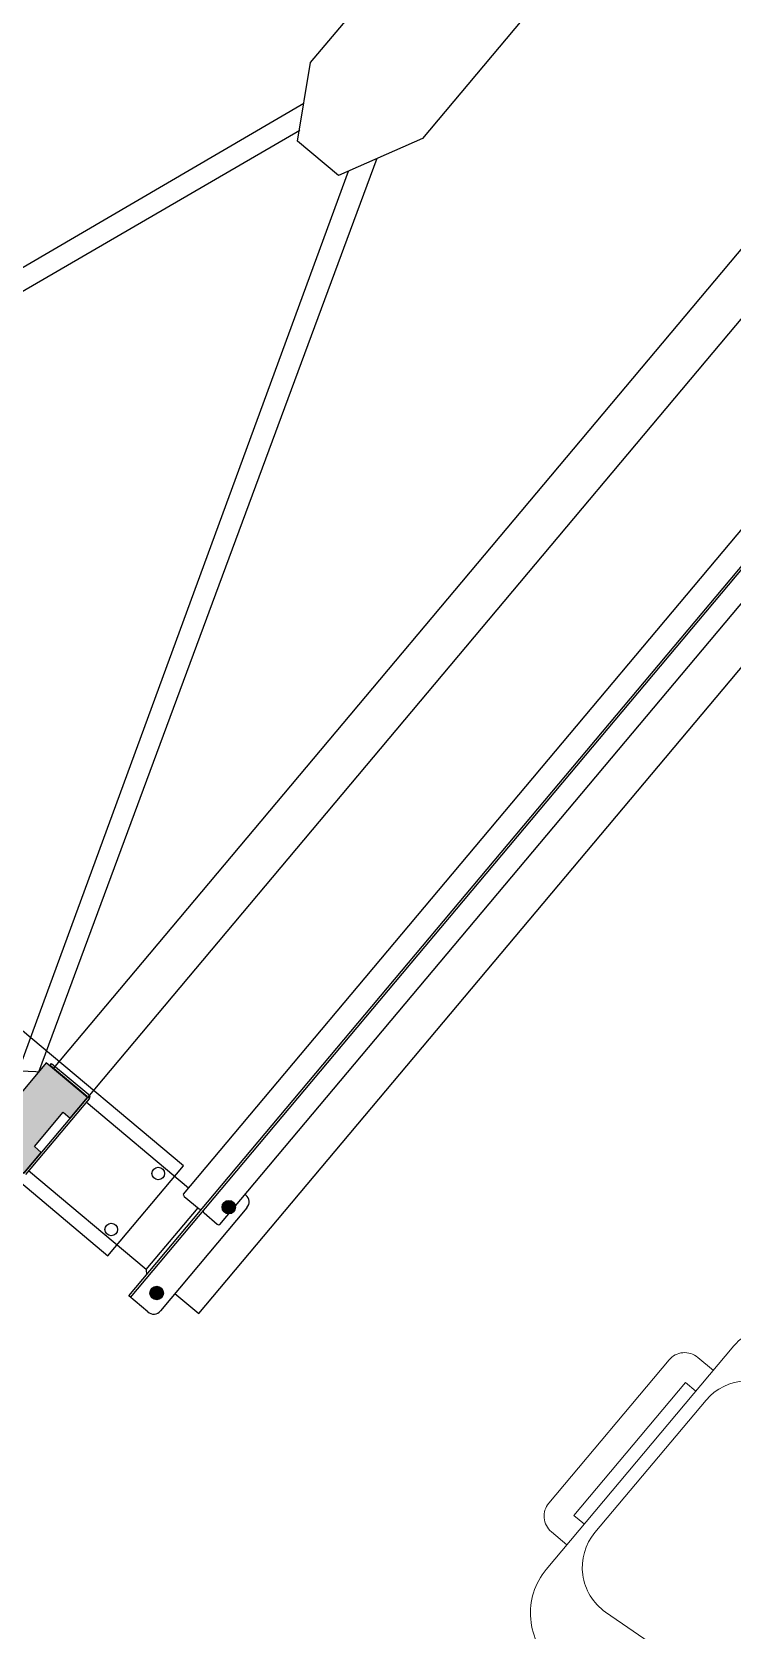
# Model space of a CAD drawing. Header units: metres. Extents: x 822482 to 822767, y 9662202 to 9662512.
# Drawn here: x 822660.524 to 822661.304, y 9662367.2 to 9662368.982 of the extents above; entities that cross this region are included whole.
import ezdxf
from ezdxf.lldxf.tags import DXFTag

# ---------------------------------------------------------------- set-up
doc = ezdxf.new("R2010")
doc.units = ezdxf.units.M
for name, color, linetype, lineweight in [('#ARQ_MOB', 250, 'Continuous', 0), ('ARQ_NE_MOBILIÁRIOS', 251, 'Continuous', 0), ('ARQ_NE_PORTAPALLETS', 251, 'Continuous', 0)]:
    doc.layers.add(name, color=color, linetype=linetype, lineweight=lineweight)
doc.layers.add('wbc_gond_planta', color=7, linetype='Continuous')
tags = doc.linetypes.add('DASHED0', pattern=[1, 0.5, -0.5]).pattern_tags.tags
tags[6:7] = [DXFTag(74, 4), DXFTag(75, 0), DXFTag(340, '0'), DXFTag(46, 0.0), DXFTag(50, 0.0), DXFTag(44, 0.0), DXFTag(45, 0.0)]
tags[4:5] = [DXFTag(74, 4), DXFTag(75, 0), DXFTag(340, '0'), DXFTag(46, 0.0), DXFTag(50, 0.0), DXFTag(44, 0.0), DXFTag(45, 0.0)]

# ---------------------------------------------------------------- blocks, each defined once
blk = doc.blocks.new('LIXEIRA')
at = {"layer": '#ARQ_MOB', "transparency": 33554687}
for points in [[(40889.5, -4927.71), (40889.5, -4920.62, 0.414214), (40879.5, -4910.62), (40834.5, -4910.62, 0.414214), (40824.5, -4920.62), (40824.5, -4963.62, 0.414214), (40834.5, -4973.62), (40879.5, -4973.62, 0.414214), (40889.5, -4963.62), (40889.5, -4956.53)], [(40824.5, -4958.89), (40821.5, -4958.89, -0.414214), (40818.5, -4955.89), (40818.5, -4928.35, -0.414214), (40821.5, -4925.35), (40824.5, -4925.35)]]:
    blk.add_lwpolyline(points, format="xyb", dxfattribs=at)
blk.add_lwpolyline([(40890, -4942.12), (40890, -4954.88, -0.387662), (40887.27, -4957.86), (40835.23, -4962.82, -0.441273), (40826.5, -4954.86), (40826.5, -4929.39, -0.441273), (40835.23, -4921.42), (40887.27, -4926.38, -0.387662), (40890, -4929.37)], format="xyb", close=True, dxfattribs=at)
blk.add_lwpolyline([(40824.5, -4954.89), (40822.5, -4954.89), (40822.5, -4929.35), (40824.5, -4929.35)], dxfattribs=at)
blk = doc.blocks.new('100100V11R230100')
at = {"layer": 'wbc_gond_planta'}
h = blk.add_hatch(color=8, dxfattribs=at)
edge = h.paths.add_edge_path()
edge.add_arc((240.25, 19.93), 0.75, 0, 360)
h = blk.add_hatch(color=8, dxfattribs=at)
edge = h.paths.add_edge_path()
edge.add_arc((252.75, 19.93), 0.75, 0, 360)
blk.add_hatch(color=8, dxfattribs=at).paths.add_polyline_path([(244, -1), (244, 0), (241, 0), (241, -6), (252, -6), (252, 0), (249, 0), (249, -1)])
at = {"layer": 'Defpoints', "color": 8, "linetype": 'DASHED0'}
for p, q in [((251.5, 25), (0.47, 25)), ((251.5, 21.52), (251.5, 25))]:
    blk.add_line(p, q, dxfattribs=at)
at = {"layer": 'wbc_gond_planta', "color": 8}
for p, q in [((239, 21.52), (254, 21.52)), ((9.6, 20.4), (242.39, 20.4)), ((238, 20.53), (238, 20.4)), ((242.51, 18.24), (242.51, 20.16)), ((255, 20.53), (255, 17.76)), ((255, 18), (-3, 18)), ((255, 17.76), (-3, 17.76)), ((251.5, 17.36), (242.51, 17.36)), ((242.52, 15.37), (242.52, 17.52)), ((251.5, 17.36), (251.9, 17.76)), ((251.5, 17.36), (251.5, 0.24)), ((242.4, 15.13), (9.61, 15.13)), ((241.5, 15.13), (241.5, 0.24)), ((253.05, 13.1), (239.96, 13.1)), ((239.96, 13.1), (239.96, -10.6)), ((253.05, -10.6), (253.05, 13.1)), ((11, 0), (241, 0)), ((241, 0.24), (252, 0.24)), ((241, 0), (252, 0)), ((240.66, -5.5), (240.66, -0.1)), ((240.9, -5.5), (240.9, -0.1)), ((11, -5), (241, -5)), ((240.9, -5.5), (240.66, -5.5))]:
    blk.add_line(p, q, dxfattribs=at)
at = {"layer": 'wbc_gond_planta', "color": 8, "linetype": 'DASHED0'}
for p, q in [((140.06, -42.56), (242.35, -6)), ((242.35, -6), (242.52, -6.23)), ((242.52, -6.23), (243.55, -7.58)), ((143.22, -44.1), (243.72, -7.8)), ((115.12, -40.11), (135.06, -40.11)), ((135.06, -40.11), (144.26, -44.61)), ((144.26, -44.61), (144.26, -50.61)), ((144.26, -50.61), (136.6, -55.11)), ((143.18, -51.15), (243.69, -87.45)), ((242.31, -89.26), (140.57, -52.78)), ((136.6, -55.11), (116.66, -55.11))]:
    blk.add_line(p, q, dxfattribs=at)
at = {"layer": 'wbc_gond_planta', "color": 8}
blk.add_lwpolyline([(244, -1), (244, 0), (241, 0), (241, -6), (252, -6), (252, 0), (249, 0), (249, -1)], close=True, dxfattribs=at)
for centre, radius in [((240.25, 19.93), 0.75), ((252.75, 19.93), 0.75), ((242.43, 11.5), 0.7), ((250.57, 11.5), 0.7)]:
    blk.add_circle(centre, radius, dxfattribs=at)
for centre, radius, start, end in [((239, 20.53), 1, 90, 180), ((254, 20.53), 1, 0, 90), ((241, -0.1), 0.34, 90, 180.0233), ((241, -0.1), 0.1, 90, 180)]:
    blk.add_arc(centre, radius, start, end, dxfattribs=at)
for centre, start_param, end_param in [((242.39, 20.16), 1.570796, 3.141593), ((242.39, 18.24), 0, 1.570796), ((242.4, 17.52), 1.570796, 3.141593), ((242.4, 15.37), 0, 1.570796)]:
    blk.add_ellipse(centre, major_axis=(0, -0.24), ratio=0.502266, start_param=start_param, end_param=end_param, dxfattribs=at)
blk = doc.blocks.new('A$C8f1b9c42')
at = {"layer": 'ARQ_NE_MOBILIÁRIOS', "transparency": 33554687, "xscale": -0.007567796686980731, "yscale": 0.007567796686980731, "zscale": 0.007567796686980728, "rotation": 359.9999999999999}
blk.add_blockref('LIXEIRA', (618.7613, -158.1469), dxfattribs=at)
at = {"layer": 'ARQ_NE_PORTAPALLETS', "xscale": 0.01000000003725292, "yscale": 0.01000000003725292, "zscale": 0.01000000003725292, "rotation": 90}
blk.add_blockref('100100V11R230100', (310.5398, -197.8698), dxfattribs=at)

msp = doc.modelspace()

# ---------------------------------------------------------------- block references
at = {"ltscale": 10, "rotation": 140.0090103764572}
msp.add_blockref('A$C8f1b9c42', (822772.889, 9662018.4697), dxfattribs=at)

doc.saveas('drawing.dxf')
